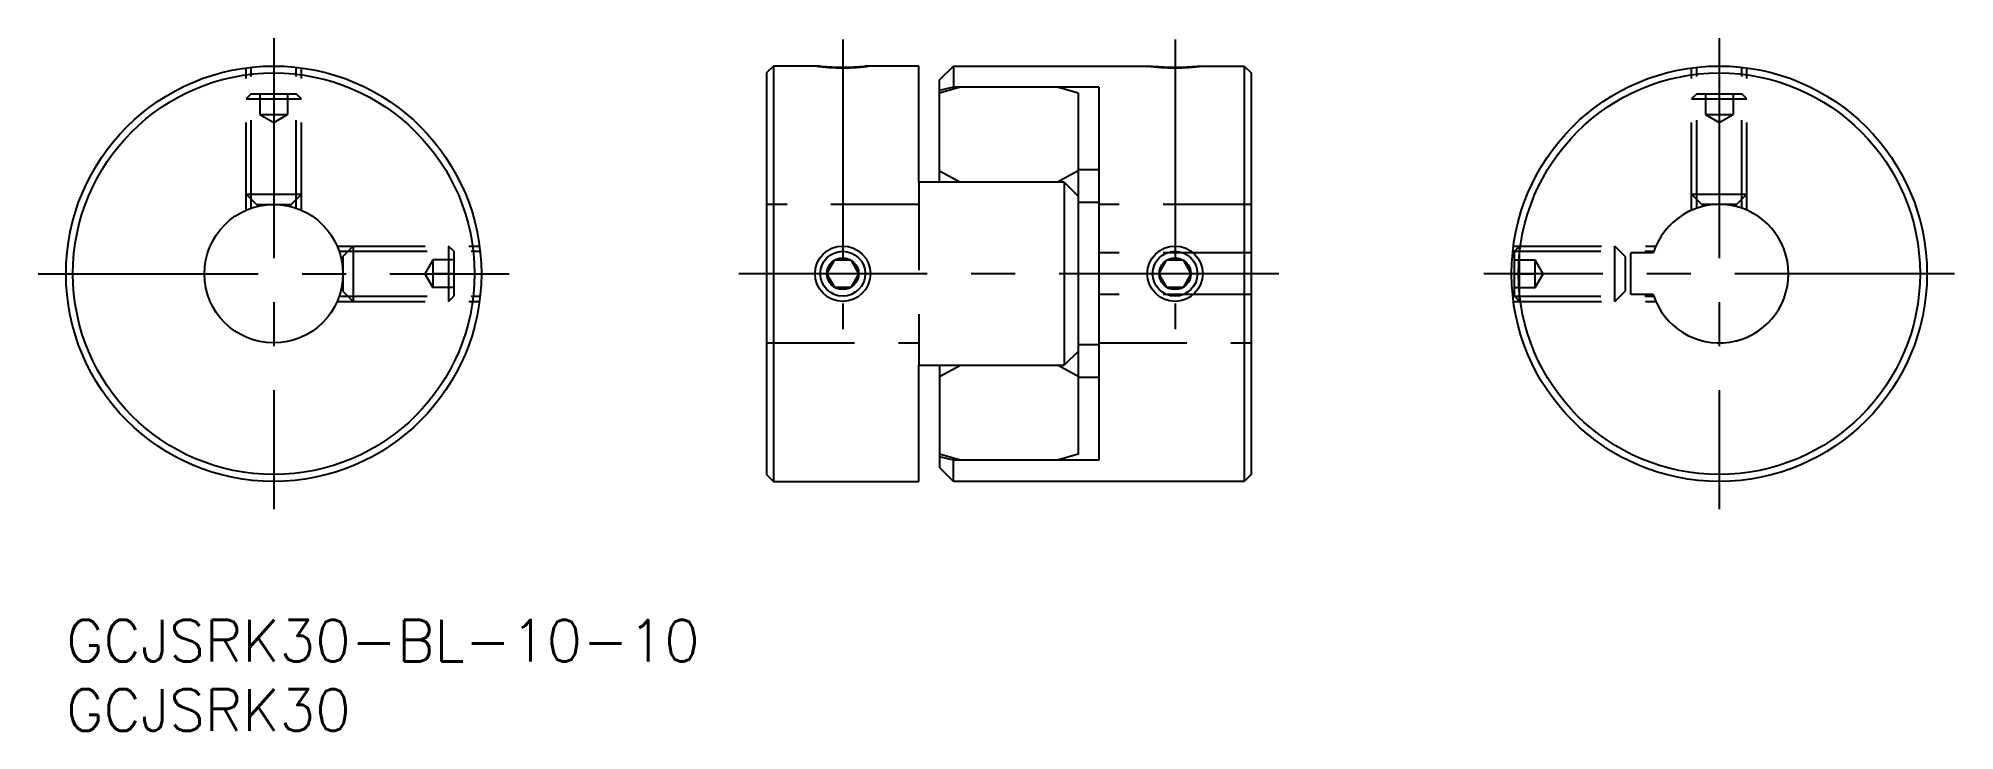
# Model space of a CAD drawing. Extents: x -2 to 136, y -8 to 42.
import ezdxf

# ---------------------------------------------------------------- set-up
doc = ezdxf.new("R2010")
doc.units = 0
doc.header["$LTSCALE"] = 0.5
doc.linetypes.add('CENTER', pattern=[50.8, 31.75, -6.35, 6.35, -6.35])
doc.linetypes.add('DASHED', pattern=[19.05, 12.7, -6.35])
for name, color, linetype in [('MSM_CENTER', 1, 'CENTER'), ('MSM_CONTINUOUS', 7, 'CONTINUOUS'), ('MSM_DASHED', 4, 'DASHED'), ('MSM_NARROW', 5, 'CONTINUOUS'), ('MSM_PART_NUMBER', 7, 'CONTINUOUS')]:
    doc.layers.add(name, color=color, linetype=linetype)
doc.styles.get("Standard").update_dxf_attribs({"font": 'txt.shx', "height": 3, "bigfont": 'bigfont.shx'})

# ---------------------------------------------------------------- blocks, each defined once
blk = doc.blocks.new('*U5')
at = {"layer": 'MSM_PART_NUMBER'}
blk.add_text('GCJSRK30-BL-10-10', height=3, dxfattribs=at).set_placement((0, -3))
blk = doc.blocks.new('*U6')
at = {"layer": 'MSM_PART_NUMBER'}
blk.add_text('GCJSRK30', height=3, dxfattribs=at).set_placement((0, -8))

msp = doc.modelspace()

# ---------------------------------------------------------------- linework, layer by layer
at = {"layer": 'MSM_CENTER'}
for p, q in [((15, 42), (15, 8)), ((56.1, 41.91), (56.1, 21)), ((80.1, 41.91), (80.1, 21)), ((119.41, 42), (119.41, 8)), ((-2, 25), (32, 25)), ((87.6, 25), (48.6, 25)), ((136.41, 25), (102.41, 25))]:
    msp.add_line(p, q, dxfattribs=at)
at = {"layer": 'MSM_CONTINUOUS'}
for p, q in [((51.1, 40), (50.6, 39.5)), ((50.6, 39.5), (50.6, 10.5)), ((51.1, 40), (51.1, 10)), ((54.5, 40), (51.1, 40)), ((61.6, 40), (57.7, 40)), ((61.6, 31.61), (61.6, 40)), ((64.1, 40), (63.1, 39)), ((63.1, 31.61), (63.1, 39)), ((64.1, 40), (78.5, 40)), ((64.1, 40), (64.1, 38.32)), ((81.7, 40), (85.1, 40)), ((85.1, 40), (85.1, 10)), ((85.1, 40), (85.6, 39.5)), ((85.6, 39.5), (85.6, 10.5)), ((64.6, 38.47), (63.1, 38.03)), ((64.1, 38.47), (63.1, 38.23)), ((74.6, 38.47), (64.1, 38.47)), ((73.1, 38.03), (71.6, 38.47)), ((73.1, 38.03), (73.1, 11.97)), ((74.6, 38.47), (74.6, 11.53)), ((63.1, 32.43), (64.6, 31.61)), ((73.1, 32.42), (71.6, 31.61)), ((74.6, 32.5), (73.1, 32.5)), ((72.1, 31.61), (61.6, 31.61)), ((72.1, 31.61), (72.1, 18.39)), ((72.1, 31.61), (73.1, 30.61)), ((74.6, 30.14), (73.1, 30.14)), ((114.64, 26.5), (113.01, 26.5)), ((113.01, 23.5), (113.01, 26.5)), ((54.94, 25), (55.52, 26)), ((55.52, 24), (54.94, 25)), ((55.52, 26), (56.68, 26)), ((56.68, 26), (57.25, 25)), ((57.25, 25), (56.68, 24)), ((78.94, 25), (79.52, 26)), ((79.52, 24), (78.94, 25)), ((79.52, 26), (80.68, 26)), ((80.68, 26), (81.25, 25)), ((81.25, 25), (80.68, 24)), ((56.68, 24), (55.52, 24)), ((80.68, 24), (79.52, 24)), ((114.64, 23.5), (113.01, 23.5)), ((73.1, 19.39), (72.1, 18.39)), ((74.6, 19.86), (73.1, 19.86)), ((61.6, 10), (61.6, 18.39)), ((61.6, 18.39), (72.1, 18.39)), ((63.1, 18.39), (63.1, 11)), ((63.1, 17.57), (64.6, 18.39)), ((73.1, 17.58), (71.6, 18.39)), ((74.6, 17.5), (73.1, 17.5)), ((64.6, 11.53), (63.1, 11.97)), ((64.1, 11.53), (63.1, 11.77)), ((64.1, 10), (64.1, 11.68)), ((74.6, 11.53), (64.1, 11.53)), ((73.1, 11.97), (71.6, 11.53)), ((50.6, 10.5), (51.1, 10)), ((51.1, 10), (61.6, 10)), ((64.1, 10), (63.1, 11)), ((85.1, 10), (64.1, 10)), ((85.6, 10.5), (85.1, 10))]:
    msp.add_line(p, q, dxfattribs=at)
for centre, radius in [((15, 25), 15), ((15, 25), 14.5), ((119.41, 25), 15), ((119.41, 25), 14.5), ((15, 25), 5), ((56.1, 25), 1.62), ((80.1, 25), 1.62), ((56.1, 25), 1.15), ((80.1, 25), 1.15)]:
    msp.add_circle(centre, radius, dxfattribs=at)
for centre, radius, start, end in [((56.1, 54.91), 15, 263.8768, 276.1232), ((80.1, 54.91), 15, 263.8768, 276.1232), ((119.41, 25), 5, 197.4576, 162.5424)]:
    msp.add_arc(centre, radius, start, end, dxfattribs=at)
at = {"layer": 'MSM_DASHED'}
for p, q in [((13, 29.58), (13, 39.87)), ((13.38, 29.73), (13.38, 39.91)), ((16.62, 29.73), (16.62, 39.91)), ((17, 29.58), (17, 39.87)), ((117.41, 29.58), (117.41, 39.87)), ((117.79, 29.73), (117.79, 39.91)), ((121.03, 29.73), (121.03, 39.91)), ((121.41, 29.58), (121.41, 39.87)), ((13.38, 38), (13, 37.62)), ((13, 37.62), (17, 37.62)), ((13.38, 38), (16.62, 38)), ((14, 38), (14, 36.5)), ((15, 38), (15, 36.5)), ((16, 38), (16, 36.5)), ((17, 37.62), (16.62, 38)), ((117.79, 38), (117.41, 37.62)), ((117.41, 37.62), (121.41, 37.62)), ((117.79, 38), (121.03, 38)), ((118.41, 38), (118.41, 36.5)), ((119.41, 38), (119.41, 36.5)), ((120.41, 38), (120.41, 36.5)), ((121.41, 37.62), (121.03, 38)), ((14, 36.5), (15, 35.92)), ((14, 36.5), (16, 36.5)), ((15, 35.92), (16, 36.5)), ((118.41, 36.5), (119.41, 35.92)), ((118.41, 36.5), (120.41, 36.5)), ((119.41, 35.92), (120.41, 36.5)), ((13, 30.75), (13.75, 30)), ((13, 30.75), (17, 30.75)), ((16.25, 30), (17, 30.75)), ((61.6, 31.61), (61.6, 18.39)), ((117.41, 30.75), (118.16, 30)), ((117.41, 30.75), (121.41, 30.75)), ((120.66, 30), (121.41, 30.75)), ((13.75, 30), (16.25, 30)), ((61.6, 30), (50.6, 30)), ((85.6, 30), (74.6, 30)), ((120.66, 30), (118.16, 30)), ((19.58, 27), (29.87, 27)), ((19.73, 26.62), (29.91, 26.62)), ((20.75, 27), (20, 26.25)), ((20.75, 27), (20.75, 23)), ((27.62, 27), (27.62, 23)), ((28, 26.62), (27.62, 27)), ((28, 26.62), (28, 23.38)), ((85.6, 26.5), (74.6, 26.5)), ((104.5, 26.62), (114.68, 26.62)), ((104.55, 27), (114.83, 27)), ((104.99, 27), (104.61, 26.62)), ((104.61, 23.38), (104.61, 26.62)), ((104.99, 23), (104.99, 27)), ((112.61, 26.25), (111.86, 27)), ((111.86, 23), (111.86, 27)), ((20, 26.25), (20, 23.75)), ((26.5, 26), (25.92, 25)), ((25.92, 25), (26.5, 24)), ((28, 26), (26.5, 26)), ((26.5, 26), (26.5, 24)), ((28, 25), (26.5, 25)), ((104.61, 26), (106.11, 26)), ((104.61, 25), (106.11, 25)), ((106.69, 25), (106.11, 26)), ((106.11, 24), (106.11, 26)), ((106.11, 24), (106.69, 25)), ((112.61, 26.25), (112.61, 23.75)), ((20, 23.75), (20.75, 23)), ((28, 24), (26.5, 24)), ((104.61, 24), (106.11, 24)), ((111.86, 23), (112.61, 23.75)), ((19.58, 23), (29.87, 23)), ((19.73, 23.38), (29.91, 23.38)), ((27.62, 23), (28, 23.38)), ((85.6, 23.5), (74.6, 23.5)), ((104.5, 23.38), (114.68, 23.38)), ((104.55, 23), (114.83, 23)), ((104.61, 23.38), (104.99, 23)), ((50.6, 20), (61.6, 20)), ((74.6, 20), (85.6, 20))]:
    msp.add_line(p, q, dxfattribs=at)
at = {"layer": 'MSM_NARROW'}
for centre in [(56.1, 25), (80.1, 25)]:
    msp.add_circle(centre, 2, dxfattribs=at)
for centre in [(56.1, 54.87), (80.1, 54.87)]:
    msp.add_arc(centre, 15, 262.3378, 277.6622, dxfattribs=at)

# ---------------------------------------------------------------- block references
at = {"layer": 'MSM_CONTINUOUS'}
for name in ['*U5', '*U6']:
    msp.add_blockref(name, (0, 0), dxfattribs=at)

doc.saveas('drawing.dxf')
